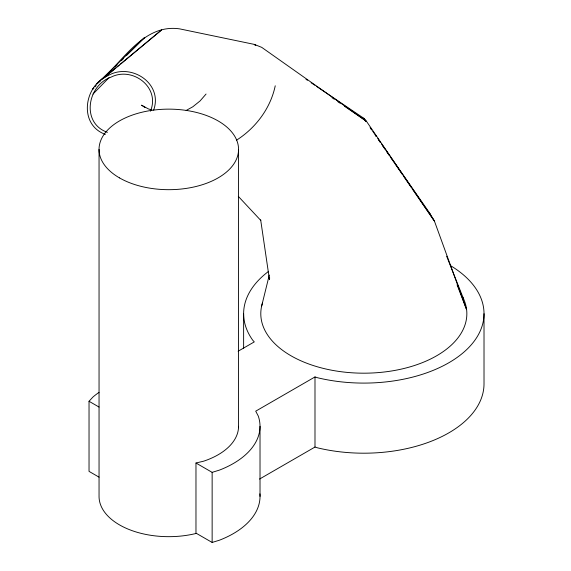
<?xml version="1.0" encoding="UTF-8"?>
<svg xmlns="http://www.w3.org/2000/svg" width="571" height="571" viewBox="0 0 571 571"><rect width="100%" height="100%" fill="white"/><g stroke="black" fill="none" stroke-linecap="round" stroke-linejoin="round"><path stroke-width="0.86" d="M269.669 277.856L269.448 279.619L260.661 219.828M261.639 306.12L269.284 275.058M275.236 85.793C270.54 108.247 255.779 127.911 236.565 140.152M153.656 110.103C163.306 83.159 130.609 62.168 107.755 75.772C83.908 85.857 78.277 124.635 105.357 134.399M150.423 111.202C160.558 87.356 132.543 66.079 110.867 77.213C87.185 85.564 81.003 123.193 107.427 132.336M206.06 94.037L200.043 100.967L192.812 106.784L186.146 110.46M99.04 477.149L89.033 471.375L89.033 401.277L92.952 397.038A91.217 52.668 0 0 1 99.004 392.391M93.794 88.077L92.566 89.34L93.822 88.091M95.029 86.813L96.256 85.55M106.72 74.801C126.748 54.873 146.925 24.075 179.622 28.864L254.245 44.381L261.718 47.357L366.446 121.266L434.41 221.056L466.6 309.632L457.064 284.779M92.966 94.079L109.004 77.685M108.904 73.067L110.788 71.189M115.185 66.807L117.069 64.923M121.466 60.54L123.357 58.663M126.498 55.537L144.72 37.379L96.756 83.98L100.853 80.568M103.587 78.291L105.635 76.578M106.998 75.443L109.047 73.738M110.417 72.596L115.877 68.042M117.241 66.907L119.289 65.201M120.659 64.059L161.629 29.913L101.888 79.398M238.121 351.229L254.288 341.893L252.775 340.259A120.196 69.391 0 0 1 268.456 271.468M450.376 265.558A120.196 69.391 0 0 1 463.131 352.792A120.196 69.391 0 0 1 317.826 377.816L314.992 376.939L255.715 411.17L258.263 416.023A91.217 52.668 0 0 1 219.478 470.09L212.141 472.353L195.974 463.017L195.974 533.114L212.141 542.45L219.478 540.187A91.217 52.668 0 0 0 259.912 493.822M259.562 479.048L314.992 447.043L317.826 447.914A120.196 69.391 0 0 0 484.015 383.805L484.015 313.7M195.974 463.017L203.676 461.175A69.755 40.27 0 0 0 238.557 426.301M151.786 109.953L148.396 108.918L141.551 105.171L145.22 107.648M89.033 401.277L99.04 407.052M305.977 79.269L307.455 80.268M311.152 82.759L314.849 85.25M316.327 86.25L363.62 118.154L366.446 121.266L344.441 106.192M331.979 97.648L334.178 99.154M337.846 101.667L340.045 103.173M238.3 196.353L260.804 220.449M370.201 127.604L371.721 129.788M372.727 131.244L376.268 136.333M377.788 138.517L380.315 142.15M381.328 143.606L429.392 212.697L434.41 221.056L412.162 188.715M370.194 127.704L371.714 129.91M375.254 135.056L376.26 136.526M378.794 140.202L380.307 142.407M382.327 145.348L384.861 149.024M386.374 151.229L389.408 155.64M390.928 157.846L393.961 162.25M394.968 163.72L402.555 174.747M403.569 176.218L411.149 187.245M430.042 214.339L429.392 212.697L430.027 214.353M446.65 256.236L463.252 298.133M314.992 376.939L314.992 447.043M260.019 426.301L260.019 496.399M243.624 313.7L243.624 348.31M238.557 149.409L238.557 427.715M212.141 472.353L212.141 542.45M99.047 149.409L99.047 496.399A69.755 40.27 0 0 0 196.338 533.4M462.517 296.642A103.023 59.477 0 0 1 369.33 373.099A103.023 59.477 0 0 1 262.532 302.83M255.722 45.373L254.245 44.381L255.715 45.38M365.647 121.059L363.62 118.154L365.647 121.095M119.475 177.888A69.755 40.27 0 0 0 236.18 159.83A69.755 40.27 0 0 0 150.744 110.51A69.755 40.27 0 0 0 119.475 177.888"/></g></svg>
